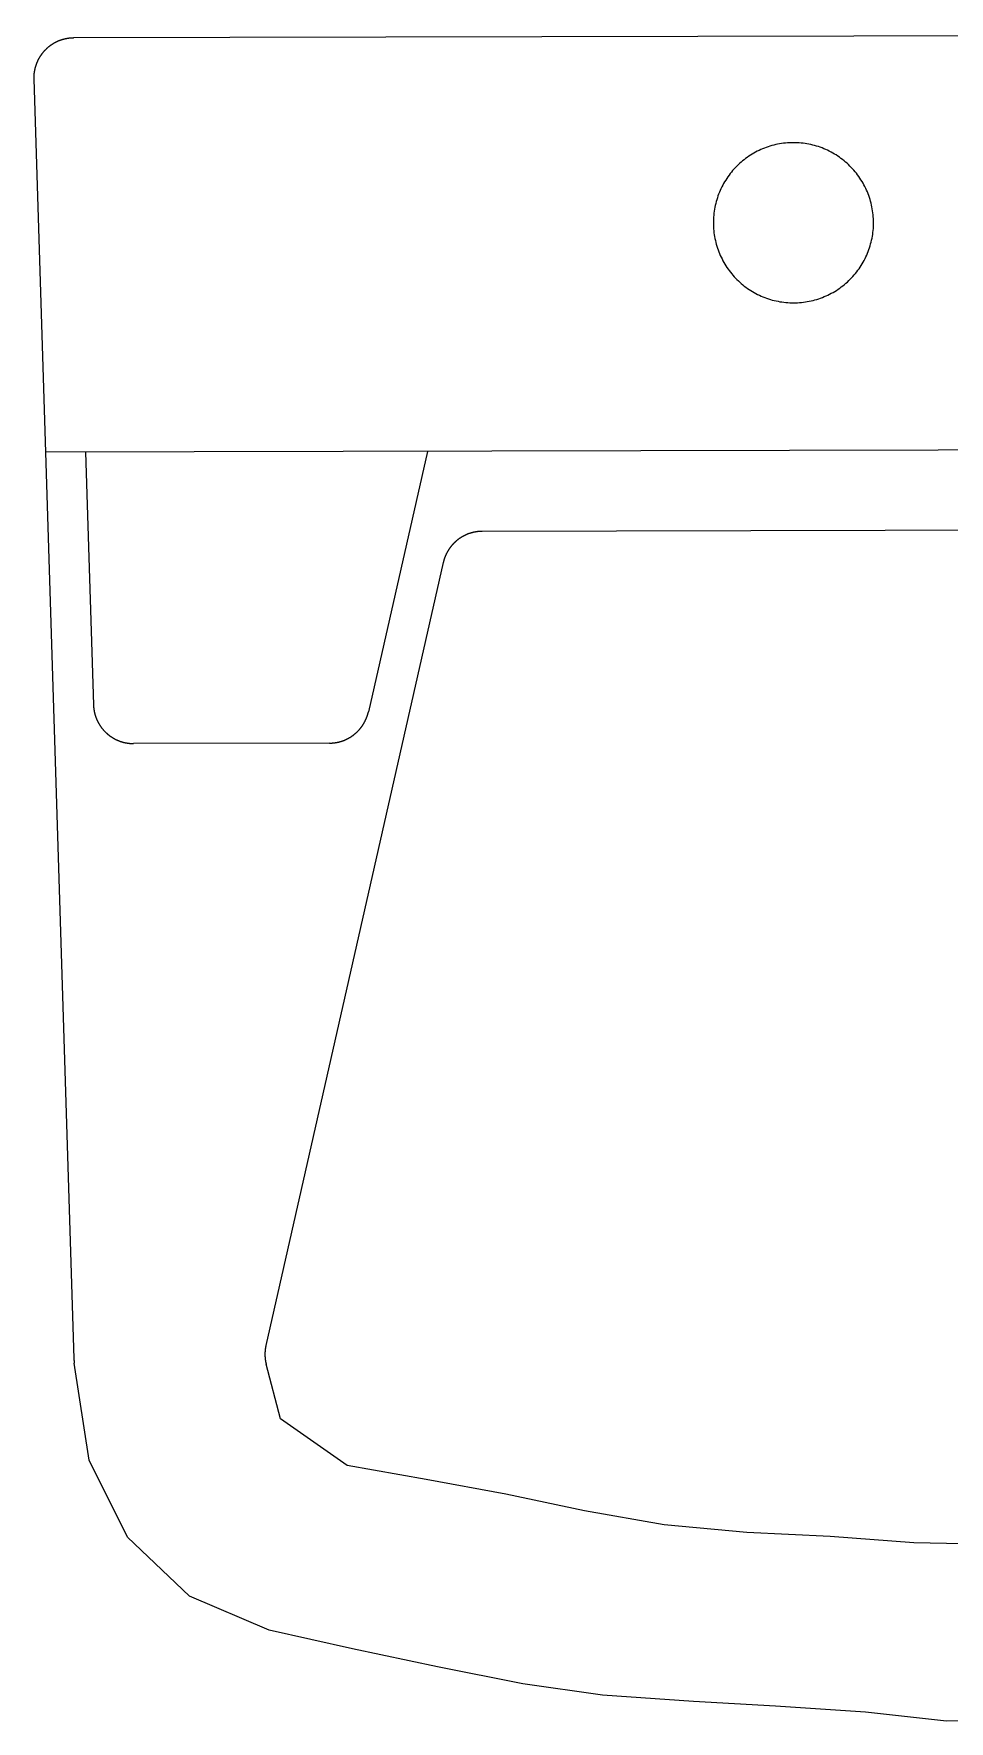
# Model space of a CAD drawing. Header units: millimetres. Extents: x -4017 to 59953, y -688 to 66564.
# Drawn here: x 46939.3 to 47133.5, y 3435.4 to 3793.3 of the extents above; entities that cross this region are included whole.
import ezdxf

# ---------------------------------------------------------------- set-up
doc = ezdxf.new("R2010")
doc.units = ezdxf.units.MM

# ---------------------------------------------------------------- blocks, each defined once
blk = doc.blocks.new('A$C72C4663F')
for points in [[(0.00847, 0.35704, 0), (0.00842, 0.35704, 0), (0.00837, 0.35703, 0), (0.00831, 0.35703, 0), (0.00826, 0.35703, 0), (0.00821, 0.35703, 0), (0.00816, 0.35703, 0), (0.0081, 0.35703, 0), (0.00805, 0.35702, 0), (0.008, 0.35702, 0), (0.00794, 0.35702, 0), (0.00789, 0.35701, 0), (0.00784, 0.35701, 0), (0.00778, 0.35701, 0), (0.00773, 0.357, 0), (0.00768, 0.357, 0), (0.00763, 0.35699, 0), (0.00757, 0.35699, 0), (0.00752, 0.35698, 0), (0.00747, 0.35697, 0), (0.00742, 0.35697, 0), (0.00736, 0.35696, 0), (0.00731, 0.35695, 0), (0.00726, 0.35695, 0), (0.00721, 0.35694, 0), (0.00715, 0.35693, 0), (0.0071, 0.35692, 0), (0.00705, 0.35691, 0), (0.007, 0.3569, 0), (0.00694, 0.35689, 0), (0.00689, 0.35688, 0), (0.00684, 0.35687, 0), (0.00679, 0.35686, 0), (0.00674, 0.35685, 0), (0.00668, 0.35684, 0), (0.00663, 0.35683, 0), (0.00658, 0.35682, 0), (0.00653, 0.35681, 0), (0.00648, 0.35679, 0), (0.00642, 0.35678, 0), (0.00637, 0.35677, 0), (0.00632, 0.35675, 0), (0.00627, 0.35674, 0), (0.00622, 0.35673, 0), (0.00617, 0.35671, 0), (0.00612, 0.3567, 0), (0.00607, 0.35668, 0), (0.00602, 0.35667, 0), (0.00597, 0.35665, 0), (0.00591, 0.35663, 0), (0.00586, 0.35662, 0), (0.00581, 0.3566, 0), (0.00576, 0.35659, 0), (0.00571, 0.35657, 0), (0.00566, 0.35655, 0), (0.00561, 0.35653, 0), (0.00556, 0.35651, 0), (0.00551, 0.3565, 0), (0.00546, 0.35648, 0), (0.00541, 0.35646, 0), (0.00536, 0.35644, 0), (0.00532, 0.35642, 0), (0.00527, 0.3564, 0), (0.00522, 0.35638, 0), (0.00517, 0.35636, 0), (0.00512, 0.35634, 0), (0.00507, 0.35632, 0), (0.00502, 0.35629, 0), (0.00497, 0.35627, 0), (0.00493, 0.35625, 0), (0.00488, 0.35623, 0), (0.00483, 0.35621, 0), (0.00478, 0.35618, 0), (0.00473, 0.35616, 0), (0.00469, 0.35614, 0), (0.00464, 0.35611, 0), (0.00459, 0.35609, 0), (0.00455, 0.35606, 0), (0.0045, 0.35604, 0), (0.00445, 0.35601, 0), (0.0044, 0.35599, 0), (0.00436, 0.35596, 0), (0.00431, 0.35594, 0), (0.00427, 0.35591, 0), (0.00422, 0.35588, 0), (0.00417, 0.35586, 0), (0.00413, 0.35583, 0), (0.00408, 0.3558, 0), (0.00404, 0.35577, 0), (0.00399, 0.35575, 0), (0.00395, 0.35572, 0), (0.0039, 0.35569, 0), (0.00386, 0.35566, 0), (0.00381, 0.35563, 0), (0.00377, 0.3556, 0), (0.00373, 0.35557, 0), (0.00368, 0.35554, 0), (0.00364, 0.35551, 0), (0.00359, 0.35548, 0), (0.00355, 0.35545, 0), (0.00351, 0.35542, 0), (0.00347, 0.35539, 0), (0.00342, 0.35536, 0), (0.00338, 0.35532, 0), (0.00334, 0.35529, 0), (0.0033, 0.35526, 0), (0.00325, 0.35523, 0), (0.00321, 0.35519, 0), (0.00317, 0.35516, 0), (0.00313, 0.35513, 0), (0.00309, 0.35509, 0), (0.00305, 0.35506, 0), (0.00301, 0.35503, 0), (0.00297, 0.35499, 0), (0.00293, 0.35496, 0), (0.00289, 0.35492, 0), (0.00285, 0.35489, 0), (0.00281, 0.35485, 0), (0.00277, 0.35482, 0), (0.00273, 0.35478, 0), (0.00269, 0.35474, 0), (0.00265, 0.35471, 0), (0.00261, 0.35467, 0), (0.00257, 0.35463, 0), (0.00254, 0.3546, 0), (0.0025, 0.35456, 0), (0.00246, 0.35452, 0), (0.00242, 0.35448, 0), (0.00239, 0.35445, 0), (0.00235, 0.35441, 0), (0.00231, 0.35437, 0), (0.00228, 0.35433, 0), (0.00224, 0.35429, 0), (0.00221, 0.35425, 0), (0.00217, 0.35421, 0), (0.00214, 0.35417, 0), (0.0021, 0.35413, 0), (0.00207, 0.35409, 0), (0.00203, 0.35405, 0), (0.002, 0.35401, 0), (0.00196, 0.35397, 0), (0.00193, 0.35393, 0), (0.0019, 0.35389, 0), (0.00186, 0.35385, 0), (0.00183, 0.35381, 0), (0.0018, 0.35377, 0), (0.00176, 0.35372, 0), (0.00173, 0.35368, 0), (0.0017, 0.35364, 0), (0.00167, 0.3536, 0), (0.00164, 0.35355, 0), (0.0016, 0.35351, 0), (0.00157, 0.35347, 0), (0.00154, 0.35342, 0), (0.00151, 0.35338, 0), (0.00148, 0.35334, 0), (0.00145, 0.35329, 0), (0.00142, 0.35325, 0), (0.00139, 0.3532, 0), (0.00137, 0.35316, 0), (0.00134, 0.35312, 0), (0.00131, 0.35307, 0), (0.00128, 0.35303, 0), (0.00125, 0.35298, 0), (0.00122, 0.35294, 0), (0.0012, 0.35289, 0), (0.00117, 0.35284, 0), (0.00114, 0.3528, 0), (0.00112, 0.35275, 0), (0.00109, 0.35271, 0), (0.00106, 0.35266, 0), (0.00104, 0.35261, 0), (0.00101, 0.35257, 0), (0.00099, 0.35252, 0), (0.00096, 0.35247, 0), (0.00094, 0.35243, 0), (0.00092, 0.35238, 0), (0.00089, 0.35233, 0), (0.00087, 0.35228, 0), (0.00085, 0.35224, 0), (0.00082, 0.35219, 0), (0.0008, 0.35214, 0), (0.00078, 0.35209, 0), (0.00076, 0.35204, 0), (0.00073, 0.352, 0), (0.00071, 0.35195, 0), (0.00069, 0.3519, 0), (0.00067, 0.35185, 0), (0.00065, 0.3518, 0), (0.00063, 0.35175, 0), (0.00061, 0.3517, 0), (0.00059, 0.35165, 0), (0.00057, 0.3516, 0), (0.00055, 0.35155, 0), (0.00053, 0.3515, 0), (0.00051, 0.35145, 0), (0.0005, 0.3514, 0), (0.00048, 0.35135, 0), (0.00046, 0.3513, 0), (0.00044, 0.35125, 0), (0.00043, 0.3512, 0), (0.00041, 0.35115, 0), (0.00039, 0.3511, 0), (0.00038, 0.35105, 0), (0.00036, 0.351, 0), (0.00035, 0.35095, 0), (0.00033, 0.3509, 0), (0.00032, 0.35085, 0), (0.0003, 0.3508, 0), (0.00029, 0.35075, 0), (0.00028, 0.35069, 0), (0.00026, 0.35064, 0), (0.00025, 0.35059, 0), (0.00024, 0.35054, 0), (0.00023, 0.35049, 0), (0.00021, 0.35044, 0), (0.0002, 0.35038, 0), (0.00019, 0.35033, 0), (0.00018, 0.35028, 0), (0.00017, 0.35023, 0), (0.00016, 0.35018, 0), (0.00015, 0.35012, 0), (0.00014, 0.35007, 0), (0.00013, 0.35002, 0), (0.00012, 0.34997, 0), (0.00011, 0.34992, 0), (0.0001, 0.34986, 0), (0.0001, 0.34981, 0), (0.00009, 0.34976, 0), (0.00008, 0.34971, 0), (0.00007, 0.34965, 0), (0.00007, 0.3496, 0), (0.00006, 0.34955, 0), (0.00005, 0.3495, 0), (0.00005, 0.34944, 0), (0.00004, 0.34939, 0), (0.00004, 0.34934, 0), (0.00003, 0.34928, 0), (0.00003, 0.34923, 0), (0.00002, 0.34918, 0), (0.00002, 0.34913, 0), (0.00002, 0.34907, 0), (0.00001, 0.34902, 0), (0.00001, 0.34897, 0), (0.00001, 0.34891, 0), (0.00001, 0.34886, 0), (0, 0.34881, 0), (0, 0.34875, 0), (0, 0.3487, 0), (0, 0.34865, 0), (0, 0.34859, 0), (0, 0.34854, 0), (0, 0.34849, 0), (0, 0.34844, 0), (0, 0.34838, 0), (0, 0.34833, 0), (0, 0.34828, 0)], [(0.40556, 0.35793, 0), (0.00847, 0.35704, 0)], [(0, 0.34828, 0), (0.00851, 0.07695, 0)], [(0.14416, 0.31781, 0), (0.14416, 0.31739, 0), (0.14418, 0.31697, 0), (0.1442, 0.31656, 0), (0.14424, 0.31614, 0), (0.14429, 0.31573, 0), (0.14434, 0.31531, 0), (0.14441, 0.3149, 0), (0.14449, 0.31449, 0), (0.14458, 0.31409, 0), (0.14467, 0.31368, 0), (0.14478, 0.31328, 0), (0.1449, 0.31288, 0), (0.14502, 0.31248, 0), (0.14516, 0.31209, 0), (0.14531, 0.3117, 0), (0.14546, 0.31131, 0), (0.14563, 0.31093, 0), (0.1458, 0.31055, 0), (0.14599, 0.31017, 0), (0.14618, 0.3098, 0), (0.14638, 0.30944, 0), (0.14659, 0.30908, 0), (0.14681, 0.30872, 0), (0.14704, 0.30838, 0), (0.14728, 0.30803, 0), (0.14752, 0.3077, 0), (0.14777, 0.30736, 0), (0.14804, 0.30704, 0), (0.1483, 0.30672, 0), (0.14858, 0.30641, 0), (0.14887, 0.3061, 0), (0.14916, 0.30581, 0), (0.14946, 0.30552, 0), (0.14976, 0.30523, 0), (0.15008, 0.30496, 0), (0.1504, 0.30469, 0), (0.15072, 0.30443, 0), (0.15105, 0.30418, 0), (0.15139, 0.30393, 0), (0.15174, 0.3037, 0), (0.15209, 0.30347, 0), (0.15244, 0.30326, 0), (0.1528, 0.30305, 0), (0.15317, 0.30285, 0), (0.15354, 0.30265, 0), (0.15391, 0.30247, 0), (0.15429, 0.3023, 0), (0.15468, 0.30214, 0), (0.15506, 0.30198, 0), (0.15546, 0.30184, 0), (0.15585, 0.3017, 0), (0.15625, 0.30158, 0), (0.15665, 0.30146, 0), (0.15705, 0.30136, 0), (0.15746, 0.30126, 0), (0.15787, 0.30118, 0), (0.15828, 0.3011, 0), (0.15869, 0.30104, 0), (0.1591, 0.30098, 0), (0.15952, 0.30094, 0), (0.15993, 0.3009, 0), (0.16035, 0.30088, 0), (0.16076, 0.30086, 0), (0.16118, 0.30086, 0), (0.1616, 0.30086, 0), (0.16201, 0.30088, 0), (0.16243, 0.30091, 0), (0.16285, 0.30094, 0), (0.16326, 0.30099, 0), (0.16367, 0.30105, 0), (0.16408, 0.30112, 0), (0.16449, 0.30119, 0), (0.1649, 0.30128, 0), (0.16531, 0.30138, 0), (0.16571, 0.30148, 0), (0.16611, 0.3016, 0), (0.16651, 0.30173, 0), (0.1669, 0.30186, 0), (0.16729, 0.30201, 0), (0.16768, 0.30217, 0), (0.16806, 0.30233, 0), (0.16844, 0.30251, 0), (0.16881, 0.30269, 0), (0.16918, 0.30288, 0), (0.16955, 0.30308, 0), (0.16991, 0.30329, 0), (0.17026, 0.30351, 0), (0.17061, 0.30374, 0), (0.17095, 0.30398, 0), (0.17129, 0.30422, 0), (0.17162, 0.30448, 0), (0.17195, 0.30474, 0), (0.17227, 0.30501, 0), (0.17258, 0.30528, 0), (0.17288, 0.30557, 0), (0.17318, 0.30586, 0), (0.17347, 0.30616, 0), (0.17375, 0.30647, 0), (0.17403, 0.30678, 0), (0.1743, 0.3071, 0), (0.17456, 0.30742, 0), (0.17481, 0.30776, 0), (0.17505, 0.3081, 0), (0.17529, 0.30844, 0), (0.17551, 0.30879, 0), (0.17573, 0.30914, 0), (0.17594, 0.30951, 0), (0.17614, 0.30987, 0), (0.17633, 0.31024, 0), (0.17651, 0.31062, 0), (0.17669, 0.311, 0), (0.17685, 0.31138, 0), (0.177, 0.31177, 0), (0.17715, 0.31216, 0), (0.17728, 0.31255, 0), (0.17741, 0.31295, 0), (0.17752, 0.31335, 0), (0.17763, 0.31375, 0), (0.17772, 0.31416, 0), (0.17781, 0.31457, 0), (0.17788, 0.31498, 0), (0.17795, 0.31539, 0), (0.17801, 0.3158, 0), (0.17805, 0.31622, 0), (0.17809, 0.31663, 0), (0.17811, 0.31705, 0), (0.17812, 0.31747, 0), (0.17813, 0.31788, 0), (0.17812, 0.3183, 0), (0.17811, 0.31872, 0), (0.17808, 0.31913, 0), (0.17804, 0.31955, 0), (0.178, 0.31996, 0), (0.17794, 0.32038, 0), (0.17787, 0.32079, 0), (0.17779, 0.3212, 0), (0.17771, 0.3216, 0), (0.17761, 0.32201, 0), (0.1775, 0.32241, 0), (0.17739, 0.32281, 0), (0.17726, 0.32321, 0), (0.17712, 0.3236, 0), (0.17698, 0.32399, 0), (0.17682, 0.32438, 0), (0.17666, 0.32476, 0), (0.17648, 0.32514, 0), (0.1763, 0.32552, 0), (0.1761, 0.32589, 0), (0.1759, 0.32625, 0), (0.17569, 0.32661, 0), (0.17547, 0.32697, 0), (0.17524, 0.32731, 0), (0.17501, 0.32766, 0), (0.17476, 0.32799, 0), (0.17451, 0.32833, 0), (0.17425, 0.32865, 0), (0.17398, 0.32897, 0), (0.1737, 0.32928, 0), (0.17342, 0.32959, 0), (0.17313, 0.32988, 0), (0.17283, 0.33017, 0), (0.17252, 0.33046, 0), (0.17221, 0.33073, 0), (0.17189, 0.331, 0), (0.17156, 0.33126, 0), (0.17123, 0.33151, 0), (0.17089, 0.33175, 0), (0.17055, 0.33199, 0), (0.1702, 0.33222, 0), (0.16984, 0.33243, 0), (0.16948, 0.33264, 0), (0.16912, 0.33284, 0), (0.16874, 0.33303, 0), (0.16837, 0.33322, 0), (0.16799, 0.33339, 0), (0.16761, 0.33355, 0), (0.16722, 0.33371, 0), (0.16683, 0.33385, 0), (0.16643, 0.33399, 0), (0.16604, 0.33411, 0), (0.16564, 0.33423, 0), (0.16523, 0.33433, 0), (0.16483, 0.33443, 0), (0.16442, 0.33451, 0), (0.16401, 0.33459, 0), (0.1636, 0.33465, 0), (0.16318, 0.33471, 0), (0.16277, 0.33475, 0), (0.16235, 0.33479, 0), (0.16194, 0.33481, 0), (0.16152, 0.33483, 0), (0.1611, 0.33483, 0), (0.16069, 0.33483, 0), (0.16027, 0.33481, 0), (0.15985, 0.33478, 0), (0.15944, 0.33475, 0), (0.15902, 0.3347, 0), (0.15861, 0.33464, 0), (0.1582, 0.33457, 0), (0.15779, 0.3345, 0), (0.15738, 0.33441, 0), (0.15698, 0.33431, 0), (0.15657, 0.33421, 0), (0.15617, 0.33409, 0), (0.15578, 0.33396, 0), (0.15538, 0.33383, 0), (0.15499, 0.33368, 0), (0.15461, 0.33352, 0), (0.15422, 0.33336, 0), (0.15384, 0.33318, 0), (0.15347, 0.333, 0), (0.1531, 0.33281, 0), (0.15274, 0.33261, 0), (0.15238, 0.33239, 0), (0.15202, 0.33218, 0), (0.15167, 0.33195, 0), (0.15133, 0.33171, 0), (0.15099, 0.33147, 0), (0.15066, 0.33121, 0), (0.15034, 0.33095, 0), (0.15002, 0.33068, 0), (0.14971, 0.33041, 0), (0.1494, 0.33012, 0), (0.1491, 0.32983, 0), (0.14881, 0.32953, 0), (0.14853, 0.32922, 0), (0.14825, 0.32891, 0), (0.14799, 0.32859, 0), (0.14773, 0.32827, 0), (0.14748, 0.32793, 0), (0.14723, 0.32759, 0), (0.147, 0.32725, 0), (0.14677, 0.3269, 0), (0.14655, 0.32654, 0), (0.14634, 0.32618, 0), (0.14614, 0.32582, 0), (0.14595, 0.32545, 0), (0.14577, 0.32507, 0), (0.1456, 0.32469, 0), (0.14543, 0.32431, 0), (0.14528, 0.32392, 0), (0.14514, 0.32353, 0), (0.145, 0.32314, 0), (0.14488, 0.32274, 0), (0.14476, 0.32234, 0), (0.14466, 0.32194, 0), (0.14456, 0.32153, 0), (0.14447, 0.32112, 0), (0.1444, 0.32071, 0), (0.14433, 0.3203, 0), (0.14428, 0.31989, 0), (0.14423, 0.31947, 0), (0.1442, 0.31906, 0), (0.14417, 0.31864, 0), (0.14416, 0.31822, 0), (0.14416, 0.31781, 0)], [(0.41283, 0.27009, 0), (0.00248, 0.26916, 0)], [(0.01098, 0.26918, 0), (0.01266, 0.21561, 0)], [(0.08349, 0.26935, 0), (0.07098, 0.21409, 0)], [(0.09513, 0.25239, 0), (0.09508, 0.25239, 0), (0.09504, 0.25238, 0), (0.09499, 0.25238, 0), (0.09495, 0.25238, 0), (0.0949, 0.25238, 0), (0.09486, 0.25238, 0), (0.09481, 0.25238, 0), (0.09477, 0.25238, 0), (0.09472, 0.25238, 0), (0.09468, 0.25237, 0), (0.09463, 0.25237, 0), (0.09459, 0.25237, 0), (0.09455, 0.25236, 0), (0.0945, 0.25236, 0), (0.09446, 0.25236, 0), (0.09441, 0.25235, 0), (0.09437, 0.25235, 0), (0.09432, 0.25235, 0), (0.09428, 0.25234, 0), (0.09423, 0.25234, 0), (0.09419, 0.25233, 0), (0.09415, 0.25233, 0), (0.0941, 0.25232, 0), (0.09406, 0.25232, 0), (0.09401, 0.25231, 0), (0.09397, 0.2523, 0), (0.09392, 0.2523, 0), (0.09388, 0.25229, 0), (0.09384, 0.25228, 0), (0.09379, 0.25228, 0), (0.09375, 0.25227, 0), (0.0937, 0.25226, 0), (0.09366, 0.25225, 0), (0.09362, 0.25225, 0), (0.09357, 0.25224, 0), (0.09353, 0.25223, 0), (0.09348, 0.25222, 0), (0.09344, 0.25221, 0), (0.0934, 0.2522, 0), (0.09335, 0.25219, 0), (0.09331, 0.25219, 0), (0.09327, 0.25218, 0), (0.09322, 0.25217, 0), (0.09318, 0.25216, 0), (0.09314, 0.25214, 0), (0.09309, 0.25213, 0), (0.09305, 0.25212, 0), (0.09301, 0.25211, 0), (0.09296, 0.2521, 0), (0.09292, 0.25209, 0), (0.09288, 0.25208, 0), (0.09283, 0.25207, 0), (0.09279, 0.25205, 0), (0.09275, 0.25204, 0), (0.0927, 0.25203, 0), (0.09266, 0.25201, 0), (0.09262, 0.252, 0), (0.09258, 0.25199, 0), (0.09253, 0.25197, 0), (0.09249, 0.25196, 0), (0.09245, 0.25195, 0), (0.09241, 0.25193, 0), (0.09236, 0.25192, 0), (0.09232, 0.2519, 0), (0.09228, 0.25189, 0), (0.09224, 0.25187, 0), (0.0922, 0.25186, 0), (0.09215, 0.25184, 0), (0.09211, 0.25183, 0), (0.09207, 0.25181, 0), (0.09203, 0.25179, 0), (0.09199, 0.25178, 0), (0.09195, 0.25176, 0), (0.09191, 0.25174, 0), (0.09186, 0.25173, 0), (0.09182, 0.25171, 0), (0.09178, 0.25169, 0), (0.09174, 0.25167, 0), (0.0917, 0.25166, 0), (0.09166, 0.25164, 0), (0.09162, 0.25162, 0), (0.09158, 0.2516, 0), (0.09154, 0.25158, 0), (0.0915, 0.25156, 0), (0.09146, 0.25154, 0), (0.09142, 0.25152, 0), (0.09138, 0.2515, 0), (0.09134, 0.25148, 0), (0.0913, 0.25146, 0), (0.09126, 0.25144, 0), (0.09122, 0.25142, 0), (0.09118, 0.2514, 0), (0.09114, 0.25138, 0), (0.0911, 0.25136, 0), (0.09106, 0.25134, 0), (0.09102, 0.25132, 0), (0.09098, 0.2513, 0), (0.09094, 0.25127, 0), (0.0909, 0.25125, 0), (0.09087, 0.25123, 0), (0.09083, 0.25121, 0), (0.09079, 0.25118, 0), (0.09075, 0.25116, 0), (0.09071, 0.25114, 0), (0.09067, 0.25111, 0), (0.09064, 0.25109, 0), (0.0906, 0.25107, 0), (0.09056, 0.25104, 0), (0.09052, 0.25102, 0), (0.09049, 0.25099, 0), (0.09045, 0.25097, 0), (0.09041, 0.25094, 0), (0.09038, 0.25092, 0), (0.09034, 0.25089, 0), (0.0903, 0.25087, 0), (0.09026, 0.25084, 0), (0.09023, 0.25082, 0), (0.09019, 0.25079, 0), (0.09016, 0.25077, 0), (0.09012, 0.25074, 0), (0.09008, 0.25071, 0), (0.09005, 0.25069, 0), (0.09001, 0.25066, 0), (0.08998, 0.25063, 0), (0.08994, 0.25061, 0), (0.08991, 0.25058, 0), (0.08987, 0.25055, 0), (0.08984, 0.25052, 0), (0.0898, 0.25049, 0), (0.08977, 0.25047, 0), (0.08973, 0.25044, 0), (0.0897, 0.25041, 0), (0.08966, 0.25038, 0), (0.08963, 0.25035, 0), (0.0896, 0.25032, 0), (0.08956, 0.25029, 0), (0.08953, 0.25026, 0), (0.0895, 0.25023, 0), (0.08946, 0.2502, 0), (0.08943, 0.25017, 0), (0.0894, 0.25014, 0), (0.08936, 0.25011, 0), (0.08933, 0.25008, 0), (0.0893, 0.25005, 0), (0.08927, 0.25002, 0), (0.08923, 0.24999, 0), (0.0892, 0.24996, 0), (0.08917, 0.24993, 0), (0.08914, 0.2499, 0), (0.08911, 0.24987, 0), (0.08908, 0.24983, 0), (0.08904, 0.2498, 0), (0.08901, 0.24977, 0), (0.08898, 0.24974, 0), (0.08895, 0.2497, 0), (0.08892, 0.24967, 0), (0.08889, 0.24964, 0), (0.08886, 0.24961, 0), (0.08883, 0.24957, 0), (0.0888, 0.24954, 0), (0.08877, 0.24951, 0), (0.08874, 0.24947, 0), (0.08871, 0.24944, 0), (0.08868, 0.24941, 0), (0.08865, 0.24937, 0), (0.08863, 0.24934, 0), (0.0886, 0.2493, 0), (0.08857, 0.24927, 0), (0.08854, 0.24923, 0), (0.08851, 0.2492, 0), (0.08849, 0.24916, 0), (0.08846, 0.24913, 0), (0.08843, 0.24909, 0), (0.0884, 0.24906, 0), (0.08838, 0.24902, 0), (0.08835, 0.24899, 0), (0.08832, 0.24895, 0), (0.0883, 0.24892, 0), (0.08827, 0.24888, 0), (0.08824, 0.24884, 0), (0.08822, 0.24881, 0), (0.08819, 0.24877, 0), (0.08817, 0.24873, 0), (0.08814, 0.2487, 0), (0.08812, 0.24866, 0), (0.08809, 0.24862, 0), (0.08807, 0.24859, 0), (0.08804, 0.24855, 0), (0.08802, 0.24851, 0), (0.08799, 0.24847, 0), (0.08797, 0.24844, 0), (0.08795, 0.2484, 0), (0.08792, 0.24836, 0), (0.0879, 0.24832, 0), (0.08787, 0.24828, 0), (0.08785, 0.24825, 0), (0.08783, 0.24821, 0), (0.08781, 0.24817, 0), (0.08778, 0.24813, 0), (0.08776, 0.24809, 0), (0.08774, 0.24805, 0), (0.08772, 0.24801, 0), (0.0877, 0.24797, 0), (0.08768, 0.24794, 0), (0.08765, 0.2479, 0), (0.08763, 0.24786, 0), (0.08761, 0.24782, 0), (0.08759, 0.24778, 0), (0.08757, 0.24774, 0), (0.08755, 0.2477, 0), (0.08753, 0.24766, 0), (0.08751, 0.24762, 0), (0.08749, 0.24758, 0), (0.08747, 0.24754, 0), (0.08745, 0.2475, 0), (0.08744, 0.24746, 0), (0.08742, 0.24742, 0), (0.0874, 0.24738, 0), (0.08738, 0.24733, 0), (0.08736, 0.24729, 0), (0.08734, 0.24725, 0), (0.08733, 0.24721, 0), (0.08731, 0.24717, 0), (0.08729, 0.24713, 0), (0.08728, 0.24709, 0), (0.08726, 0.24705, 0), (0.08724, 0.247, 0), (0.08723, 0.24696, 0), (0.08721, 0.24692, 0), (0.08719, 0.24688, 0), (0.08718, 0.24684, 0), (0.08716, 0.2468, 0), (0.08715, 0.24675, 0), (0.08713, 0.24671, 0), (0.08712, 0.24667, 0), (0.0871, 0.24663, 0), (0.08709, 0.24659, 0), (0.08708, 0.24654, 0), (0.08706, 0.2465, 0), (0.08705, 0.24646, 0), (0.08703, 0.24642, 0), (0.08702, 0.24637, 0), (0.08701, 0.24633, 0), (0.087, 0.24629, 0), (0.08698, 0.24624, 0), (0.08697, 0.2462, 0), (0.08696, 0.24616, 0), (0.08695, 0.24612, 0), (0.08694, 0.24607, 0), (0.08692, 0.24603, 0), (0.08691, 0.24599, 0), (0.0869, 0.24594, 0), (0.08689, 0.2459, 0), (0.08688, 0.24586, 0), (0.08687, 0.24581, 0), (0.08686, 0.24577, 0)], [(0.32301, 0.2529, 0), (0.09513, 0.25239, 0)], [(0.08686, 0.24577, 0), (0.04925, 0.07971, 0)], [(0.01266, 0.21561, 0), (0.01266, 0.21556, 0), (0.01267, 0.2155, 0), (0.01267, 0.21545, 0), (0.01267, 0.2154, 0), (0.01267, 0.21535, 0), (0.01268, 0.2153, 0), (0.01268, 0.21525, 0), (0.01268, 0.2152, 0), (0.01269, 0.21515, 0), (0.01269, 0.2151, 0), (0.0127, 0.21505, 0), (0.0127, 0.21499, 0), (0.01271, 0.21494, 0), (0.01271, 0.21489, 0), (0.01272, 0.21484, 0), (0.01273, 0.21479, 0), (0.01273, 0.21474, 0), (0.01274, 0.21469, 0), (0.01275, 0.21464, 0), (0.01275, 0.21459, 0), (0.01276, 0.21454, 0), (0.01277, 0.21449, 0), (0.01278, 0.21444, 0), (0.01279, 0.21439, 0), (0.0128, 0.21434, 0), (0.01281, 0.21429, 0), (0.01282, 0.21424, 0), (0.01283, 0.21419, 0), (0.01284, 0.21414, 0), (0.01285, 0.21409, 0), (0.01286, 0.21404, 0), (0.01287, 0.21399, 0), (0.01288, 0.21394, 0), (0.01289, 0.21389, 0), (0.0129, 0.21384, 0), (0.01292, 0.21379, 0), (0.01293, 0.21374, 0), (0.01294, 0.21369, 0), (0.01296, 0.21364, 0), (0.01297, 0.21359, 0), (0.01298, 0.21354, 0), (0.013, 0.21349, 0), (0.01301, 0.21344, 0), (0.01303, 0.21339, 0), (0.01304, 0.21334, 0), (0.01306, 0.21329, 0), (0.01307, 0.21325, 0), (0.01309, 0.2132, 0), (0.01311, 0.21315, 0), (0.01312, 0.2131, 0), (0.01314, 0.21305, 0), (0.01316, 0.213, 0), (0.01317, 0.21296, 0), (0.01319, 0.21291, 0), (0.01321, 0.21286, 0), (0.01323, 0.21281, 0), (0.01325, 0.21276, 0), (0.01326, 0.21272, 0), (0.01328, 0.21267, 0), (0.0133, 0.21262, 0), (0.01332, 0.21258, 0), (0.01334, 0.21253, 0), (0.01336, 0.21248, 0), (0.01338, 0.21243, 0), (0.0134, 0.21239, 0), (0.01343, 0.21234, 0), (0.01345, 0.21229, 0), (0.01347, 0.21225, 0), (0.01349, 0.2122, 0), (0.01351, 0.21216, 0), (0.01354, 0.21211, 0), (0.01356, 0.21206, 0), (0.01358, 0.21202, 0), (0.01361, 0.21197, 0), (0.01363, 0.21193, 0), (0.01365, 0.21188, 0), (0.01368, 0.21184, 0), (0.0137, 0.21179, 0), (0.01373, 0.21175, 0), (0.01375, 0.2117, 0), (0.01378, 0.21166, 0), (0.0138, 0.21161, 0), (0.01383, 0.21157, 0), (0.01385, 0.21153, 0), (0.01388, 0.21148, 0), (0.01391, 0.21144, 0), (0.01393, 0.2114, 0), (0.01396, 0.21135, 0), (0.01399, 0.21131, 0), (0.01402, 0.21127, 0), (0.01404, 0.21122, 0), (0.01407, 0.21118, 0), (0.0141, 0.21114, 0), (0.01413, 0.21109, 0), (0.01416, 0.21105, 0), (0.01419, 0.21101, 0), (0.01422, 0.21097, 0), (0.01425, 0.21093, 0), (0.01428, 0.21089, 0), (0.01431, 0.21084, 0), (0.01434, 0.2108, 0), (0.01437, 0.21076, 0), (0.0144, 0.21072, 0), (0.01443, 0.21068, 0), (0.01446, 0.21064, 0), (0.01449, 0.2106, 0), (0.01452, 0.21056, 0), (0.01456, 0.21052, 0), (0.01459, 0.21048, 0), (0.01462, 0.21044, 0), (0.01465, 0.2104, 0), (0.01469, 0.21036, 0), (0.01472, 0.21032, 0), (0.01475, 0.21029, 0), (0.01479, 0.21025, 0), (0.01482, 0.21021, 0), (0.01486, 0.21017, 0), (0.01489, 0.21013, 0), (0.01492, 0.2101, 0), (0.01496, 0.21006, 0), (0.01499, 0.21002, 0), (0.01503, 0.20998, 0), (0.01507, 0.20995, 0), (0.0151, 0.20991, 0), (0.01514, 0.20987, 0), (0.01517, 0.20984, 0), (0.01521, 0.2098, 0), (0.01525, 0.20977, 0), (0.01528, 0.20973, 0), (0.01532, 0.2097, 0), (0.01536, 0.20966, 0), (0.0154, 0.20963, 0), (0.01543, 0.20959, 0), (0.01547, 0.20956, 0), (0.01551, 0.20952, 0), (0.01555, 0.20949, 0), (0.01559, 0.20946, 0), (0.01562, 0.20942, 0), (0.01566, 0.20939, 0), (0.0157, 0.20936, 0), (0.01574, 0.20932, 0), (0.01578, 0.20929, 0), (0.01582, 0.20926, 0), (0.01586, 0.20923, 0), (0.0159, 0.2092, 0), (0.01594, 0.20916, 0), (0.01598, 0.20913, 0), (0.01602, 0.2091, 0), (0.01606, 0.20907, 0), (0.0161, 0.20904, 0), (0.01615, 0.20901, 0), (0.01619, 0.20898, 0), (0.01623, 0.20895, 0), (0.01627, 0.20892, 0), (0.01631, 0.20889, 0), (0.01635, 0.20886, 0), (0.0164, 0.20883, 0), (0.01644, 0.20881, 0), (0.01648, 0.20878, 0), (0.01653, 0.20875, 0), (0.01657, 0.20872, 0), (0.01661, 0.20869, 0), (0.01665, 0.20867, 0), (0.0167, 0.20864, 0), (0.01674, 0.20861, 0), (0.01679, 0.20859, 0), (0.01683, 0.20856, 0), (0.01687, 0.20853, 0), (0.01692, 0.20851, 0), (0.01696, 0.20848, 0), (0.01701, 0.20846, 0), (0.01705, 0.20843, 0), (0.0171, 0.20841, 0), (0.01714, 0.20838, 0), (0.01719, 0.20836, 0), (0.01723, 0.20834, 0), (0.01728, 0.20831, 0), (0.01732, 0.20829, 0), (0.01737, 0.20827, 0), (0.01741, 0.20825, 0), (0.01746, 0.20822, 0), (0.01751, 0.2082, 0), (0.01755, 0.20818, 0), (0.0176, 0.20816, 0), (0.01765, 0.20814, 0), (0.01769, 0.20811, 0), (0.01774, 0.20809, 0), (0.01779, 0.20807, 0), (0.01783, 0.20805, 0), (0.01788, 0.20803, 0), (0.01793, 0.20801, 0), (0.01798, 0.208, 0), (0.01802, 0.20798, 0), (0.01807, 0.20796, 0), (0.01812, 0.20794, 0), (0.01817, 0.20792, 0), (0.01821, 0.2079, 0), (0.01826, 0.20789, 0), (0.01831, 0.20787, 0), (0.01836, 0.20785, 0), (0.01841, 0.20783, 0), (0.01845, 0.20782, 0), (0.0185, 0.2078, 0), (0.01855, 0.20779, 0), (0.0186, 0.20777, 0), (0.01865, 0.20776, 0), (0.0187, 0.20774, 0), (0.01875, 0.20773, 0), (0.0188, 0.20771, 0), (0.01885, 0.2077, 0), (0.0189, 0.20768, 0), (0.01894, 0.20767, 0), (0.01899, 0.20766, 0), (0.01904, 0.20764, 0), (0.01909, 0.20763, 0), (0.01914, 0.20762, 0), (0.01919, 0.20761, 0), (0.01924, 0.2076, 0), (0.01929, 0.20759, 0), (0.01934, 0.20757, 0), (0.01939, 0.20756, 0), (0.01944, 0.20755, 0), (0.01949, 0.20754, 0), (0.01954, 0.20753, 0), (0.01959, 0.20752, 0), (0.01964, 0.20751, 0), (0.01969, 0.20751, 0), (0.01974, 0.2075, 0), (0.01979, 0.20749, 0), (0.01984, 0.20748, 0), (0.0199, 0.20747, 0), (0.01995, 0.20747, 0), (0.02, 0.20746, 0), (0.02005, 0.20745, 0), (0.0201, 0.20744, 0), (0.02015, 0.20744, 0), (0.0202, 0.20743, 0), (0.02025, 0.20743, 0), (0.0203, 0.20742, 0), (0.02035, 0.20742, 0), (0.0204, 0.20741, 0), (0.02045, 0.20741, 0), (0.02051, 0.2074, 0), (0.02056, 0.2074, 0), (0.02061, 0.2074, 0), (0.02066, 0.20739, 0), (0.02071, 0.20739, 0), (0.02076, 0.20739, 0), (0.02081, 0.20739, 0), (0.02086, 0.20738, 0), (0.02091, 0.20738, 0), (0.02096, 0.20738, 0), (0.02102, 0.20738, 0), (0.02107, 0.20738, 0), (0.02112, 0.20738, 0), (0.02117, 0.20738, 0)], [(0.06271, 0.20747, 0), (0.06276, 0.20747, 0), (0.0628, 0.20747, 0), (0.06285, 0.20747, 0), (0.06289, 0.20748, 0), (0.06294, 0.20748, 0), (0.06298, 0.20748, 0), (0.06303, 0.20748, 0), (0.06307, 0.20748, 0), (0.06311, 0.20748, 0), (0.06316, 0.20749, 0), (0.0632, 0.20749, 0), (0.06325, 0.20749, 0), (0.06329, 0.20749, 0), (0.06334, 0.2075, 0), (0.06338, 0.2075, 0), (0.06343, 0.2075, 0), (0.06347, 0.20751, 0), (0.06352, 0.20751, 0), (0.06356, 0.20752, 0), (0.0636, 0.20752, 0), (0.06365, 0.20753, 0), (0.06369, 0.20753, 0), (0.06374, 0.20754, 0), (0.06378, 0.20754, 0), (0.06383, 0.20755, 0), (0.06387, 0.20755, 0), (0.06391, 0.20756, 0), (0.06396, 0.20757, 0), (0.064, 0.20757, 0), (0.06405, 0.20758, 0), (0.06409, 0.20759, 0), (0.06414, 0.2076, 0), (0.06418, 0.2076, 0), (0.06422, 0.20761, 0), (0.06427, 0.20762, 0), (0.06431, 0.20763, 0), (0.06435, 0.20764, 0), (0.0644, 0.20765, 0), (0.06444, 0.20765, 0), (0.06449, 0.20766, 0), (0.06453, 0.20767, 0), (0.06457, 0.20768, 0), (0.06462, 0.20769, 0), (0.06466, 0.2077, 0), (0.0647, 0.20771, 0), (0.06475, 0.20772, 0), (0.06479, 0.20774, 0), (0.06483, 0.20775, 0), (0.06488, 0.20776, 0), (0.06492, 0.20777, 0), (0.06496, 0.20778, 0), (0.06501, 0.20779, 0), (0.06505, 0.20781, 0), (0.06509, 0.20782, 0), (0.06513, 0.20783, 0), (0.06518, 0.20784, 0), (0.06522, 0.20786, 0), (0.06526, 0.20787, 0), (0.0653, 0.20788, 0), (0.06535, 0.2079, 0), (0.06539, 0.20791, 0), (0.06543, 0.20793, 0), (0.06547, 0.20794, 0), (0.06552, 0.20796, 0), (0.06556, 0.20797, 0), (0.0656, 0.20799, 0), (0.06564, 0.208, 0), (0.06568, 0.20802, 0), (0.06573, 0.20803, 0), (0.06577, 0.20805, 0), (0.06581, 0.20806, 0), (0.06585, 0.20808, 0), (0.06589, 0.2081, 0), (0.06593, 0.20811, 0), (0.06597, 0.20813, 0), (0.06602, 0.20815, 0), (0.06606, 0.20817, 0), (0.0661, 0.20818, 0), (0.06614, 0.2082, 0), (0.06618, 0.20822, 0), (0.06622, 0.20824, 0), (0.06626, 0.20826, 0), (0.0663, 0.20828, 0), (0.06634, 0.2083, 0), (0.06638, 0.20832, 0), (0.06642, 0.20833, 0), (0.06646, 0.20835, 0), (0.0665, 0.20837, 0), (0.06654, 0.20839, 0), (0.06658, 0.20841, 0), (0.06662, 0.20844, 0), (0.06666, 0.20846, 0), (0.0667, 0.20848, 0), (0.06674, 0.2085, 0), (0.06678, 0.20852, 0), (0.06682, 0.20854, 0), (0.06686, 0.20856, 0), (0.0669, 0.20858, 0), (0.06693, 0.20861, 0), (0.06697, 0.20863, 0), (0.06701, 0.20865, 0), (0.06705, 0.20867, 0), (0.06709, 0.2087, 0), (0.06713, 0.20872, 0), (0.06716, 0.20874, 0), (0.0672, 0.20877, 0), (0.06724, 0.20879, 0), (0.06728, 0.20882, 0), (0.06731, 0.20884, 0), (0.06735, 0.20886, 0), (0.06739, 0.20889, 0), (0.06743, 0.20891, 0), (0.06746, 0.20894, 0), (0.0675, 0.20896, 0), (0.06754, 0.20899, 0), (0.06757, 0.20901, 0), (0.06761, 0.20904, 0), (0.06765, 0.20907, 0), (0.06768, 0.20909, 0), (0.06772, 0.20912, 0), (0.06776, 0.20915, 0), (0.06779, 0.20917, 0), (0.06783, 0.2092, 0), (0.06786, 0.20923, 0), (0.0679, 0.20925, 0), (0.06793, 0.20928, 0), (0.06797, 0.20931, 0), (0.068, 0.20934, 0), (0.06804, 0.20936, 0), (0.06807, 0.20939, 0), (0.06811, 0.20942, 0), (0.06814, 0.20945, 0), (0.06817, 0.20948, 0), (0.06821, 0.20951, 0), (0.06824, 0.20954, 0), (0.06828, 0.20957, 0), (0.06831, 0.20959, 0), (0.06834, 0.20962, 0), (0.06838, 0.20965, 0), (0.06841, 0.20968, 0), (0.06844, 0.20971, 0), (0.06848, 0.20974, 0), (0.06851, 0.20978, 0), (0.06854, 0.20981, 0), (0.06857, 0.20984, 0), (0.06861, 0.20987, 0), (0.06864, 0.2099, 0), (0.06867, 0.20993, 0), (0.0687, 0.20996, 0), (0.06873, 0.20999, 0), (0.06876, 0.21003, 0), (0.06879, 0.21006, 0), (0.06883, 0.21009, 0), (0.06886, 0.21012, 0), (0.06889, 0.21015, 0), (0.06892, 0.21019, 0), (0.06895, 0.21022, 0), (0.06898, 0.21025, 0), (0.06901, 0.21029, 0), (0.06904, 0.21032, 0), (0.06907, 0.21035, 0), (0.0691, 0.21039, 0), (0.06913, 0.21042, 0), (0.06916, 0.21045, 0), (0.06918, 0.21049, 0), (0.06921, 0.21052, 0), (0.06924, 0.21056, 0), (0.06927, 0.21059, 0), (0.0693, 0.21063, 0), (0.06933, 0.21066, 0), (0.06935, 0.21069, 0), (0.06938, 0.21073, 0), (0.06941, 0.21077, 0), (0.06944, 0.2108, 0), (0.06946, 0.21084, 0), (0.06949, 0.21087, 0), (0.06952, 0.21091, 0), (0.06954, 0.21094, 0), (0.06957, 0.21098, 0), (0.0696, 0.21102, 0), (0.06962, 0.21105, 0), (0.06965, 0.21109, 0), (0.06967, 0.21113, 0), (0.0697, 0.21116, 0), (0.06972, 0.2112, 0), (0.06975, 0.21124, 0), (0.06977, 0.21127, 0), (0.0698, 0.21131, 0), (0.06982, 0.21135, 0), (0.06985, 0.21139, 0), (0.06987, 0.21142, 0), (0.06989, 0.21146, 0), (0.06992, 0.2115, 0), (0.06994, 0.21154, 0), (0.06996, 0.21157, 0), (0.06999, 0.21161, 0), (0.07001, 0.21165, 0), (0.07003, 0.21169, 0), (0.07005, 0.21173, 0), (0.07008, 0.21177, 0), (0.0701, 0.21181, 0), (0.07012, 0.21185, 0), (0.07014, 0.21188, 0), (0.07016, 0.21192, 0), (0.07018, 0.21196, 0), (0.07021, 0.212, 0), (0.07023, 0.21204, 0), (0.07025, 0.21208, 0), (0.07027, 0.21212, 0), (0.07029, 0.21216, 0), (0.07031, 0.2122, 0), (0.07033, 0.21224, 0), (0.07035, 0.21228, 0), (0.07037, 0.21232, 0), (0.07038, 0.21236, 0), (0.0704, 0.2124, 0), (0.07042, 0.21244, 0), (0.07044, 0.21248, 0), (0.07046, 0.21252, 0), (0.07048, 0.21257, 0), (0.07049, 0.21261, 0), (0.07051, 0.21265, 0), (0.07053, 0.21269, 0), (0.07055, 0.21273, 0), (0.07056, 0.21277, 0), (0.07058, 0.21281, 0), (0.0706, 0.21285, 0), (0.07061, 0.2129, 0), (0.07063, 0.21294, 0), (0.07064, 0.21298, 0), (0.07066, 0.21302, 0), (0.07068, 0.21306, 0), (0.07069, 0.2131, 0), (0.07071, 0.21315, 0), (0.07072, 0.21319, 0), (0.07073, 0.21323, 0), (0.07075, 0.21327, 0), (0.07076, 0.21332, 0), (0.07078, 0.21336, 0), (0.07079, 0.2134, 0), (0.0708, 0.21344, 0), (0.07082, 0.21349, 0), (0.07083, 0.21353, 0), (0.07084, 0.21357, 0), (0.07086, 0.21361, 0), (0.07087, 0.21366, 0), (0.07088, 0.2137, 0), (0.07089, 0.21374, 0), (0.0709, 0.21379, 0), (0.07091, 0.21383, 0), (0.07093, 0.21387, 0), (0.07094, 0.21392, 0), (0.07095, 0.21396, 0), (0.07096, 0.214, 0), (0.07097, 0.21405, 0), (0.07098, 0.21409, 0)], [(0.06271, 0.20747, 0), (0.02117, 0.20738, 0)], [(0.04925, 0.07971, 0), (0.04924, 0.07969, 0), (0.04924, 0.07968, 0), (0.04924, 0.07966, 0), (0.04923, 0.07965, 0), (0.04923, 0.07963, 0), (0.04923, 0.07962, 0), (0.04922, 0.0796, 0), (0.04922, 0.07959, 0), (0.04922, 0.07957, 0), (0.04921, 0.07955, 0), (0.04921, 0.07954, 0), (0.04921, 0.07952, 0), (0.04921, 0.07951, 0), (0.0492, 0.07949, 0), (0.0492, 0.07948, 0), (0.0492, 0.07946, 0), (0.04919, 0.07945, 0), (0.04919, 0.07943, 0), (0.04919, 0.07942, 0), (0.04918, 0.0794, 0), (0.04918, 0.07938, 0), (0.04918, 0.07937, 0), (0.04918, 0.07935, 0), (0.04917, 0.07934, 0), (0.04917, 0.07932, 0), (0.04917, 0.07931, 0), (0.04916, 0.07929, 0), (0.04916, 0.07928, 0), (0.04916, 0.07926, 0), (0.04916, 0.07924, 0), (0.04915, 0.07923, 0), (0.04915, 0.07921, 0), (0.04915, 0.0792, 0), (0.04915, 0.07918, 0), (0.04914, 0.07917, 0), (0.04914, 0.07915, 0), (0.04914, 0.07914, 0), (0.04914, 0.07912, 0), (0.04913, 0.0791, 0), (0.04913, 0.07909, 0), (0.04913, 0.07907, 0), (0.04913, 0.07906, 0), (0.04912, 0.07904, 0), (0.04912, 0.07903, 0), (0.04912, 0.07901, 0), (0.04912, 0.07899, 0), (0.04912, 0.07898, 0), (0.04911, 0.07896, 0), (0.04911, 0.07895, 0), (0.04911, 0.07893, 0), (0.04911, 0.07892, 0), (0.04911, 0.0789, 0), (0.0491, 0.07889, 0), (0.0491, 0.07887, 0), (0.0491, 0.07885, 0), (0.0491, 0.07884, 0), (0.0491, 0.07882, 0), (0.04909, 0.07881, 0), (0.04909, 0.07879, 0), (0.04909, 0.07878, 0), (0.04909, 0.07876, 0), (0.04909, 0.07874, 0), (0.04909, 0.07873, 0), (0.04908, 0.07871, 0), (0.04908, 0.0787, 0), (0.04908, 0.07868, 0), (0.04908, 0.07867, 0), (0.04908, 0.07865, 0), (0.04908, 0.07863, 0), (0.04907, 0.07862, 0), (0.04907, 0.0786, 0), (0.04907, 0.07859, 0), (0.04907, 0.07857, 0), (0.04907, 0.07856, 0), (0.04907, 0.07854, 0), (0.04907, 0.07852, 0), (0.04907, 0.07851, 0), (0.04906, 0.07849, 0), (0.04906, 0.07848, 0), (0.04906, 0.07846, 0), (0.04906, 0.07845, 0), (0.04906, 0.07843, 0), (0.04906, 0.07841, 0), (0.04906, 0.0784, 0), (0.04906, 0.07838, 0), (0.04906, 0.07837, 0), (0.04905, 0.07835, 0), (0.04905, 0.07834, 0), (0.04905, 0.07832, 0), (0.04905, 0.0783, 0), (0.04905, 0.07829, 0), (0.04905, 0.07827, 0), (0.04905, 0.07826, 0), (0.04905, 0.07824, 0), (0.04905, 0.07822, 0), (0.04905, 0.07821, 0), (0.04905, 0.07819, 0), (0.04905, 0.07818, 0), (0.04904, 0.07816, 0), (0.04904, 0.07815, 0), (0.04904, 0.07813, 0), (0.04904, 0.07811, 0), (0.04904, 0.0781, 0), (0.04904, 0.07808, 0), (0.04904, 0.07807, 0), (0.04904, 0.07805, 0), (0.04904, 0.07804, 0), (0.04904, 0.07802, 0), (0.04904, 0.078, 0), (0.04904, 0.07799, 0), (0.04904, 0.07797, 0), (0.04904, 0.07796, 0), (0.04904, 0.07794, 0), (0.04904, 0.07793, 0), (0.04904, 0.07791, 0), (0.04904, 0.07789, 0), (0.04904, 0.07788, 0), (0.04904, 0.07786, 0), (0.04904, 0.07785, 0), (0.04904, 0.07783, 0), (0.04904, 0.07781, 0), (0.04904, 0.0778, 0), (0.04904, 0.07778, 0), (0.04904, 0.07777, 0), (0.04904, 0.07775, 0), (0.04904, 0.07774, 0), (0.04904, 0.07772, 0), (0.04904, 0.0777, 0), (0.04904, 0.07769, 0), (0.04904, 0.07767, 0), (0.04904, 0.07766, 0), (0.04904, 0.07764, 0), (0.04904, 0.07763, 0), (0.04904, 0.07761, 0), (0.04904, 0.07759, 0), (0.04904, 0.07758, 0), (0.04904, 0.07756, 0), (0.04904, 0.07755, 0), (0.04904, 0.07753, 0), (0.04904, 0.07751, 0), (0.04905, 0.0775, 0), (0.04905, 0.07748, 0), (0.04905, 0.07747, 0), (0.04905, 0.07745, 0), (0.04905, 0.07744, 0), (0.04905, 0.07742, 0), (0.04905, 0.0774, 0), (0.04905, 0.07739, 0), (0.04905, 0.07737, 0), (0.04905, 0.07736, 0), (0.04905, 0.07734, 0), (0.04905, 0.07733, 0), (0.04905, 0.07731, 0), (0.04906, 0.07729, 0), (0.04906, 0.07728, 0), (0.04906, 0.07726, 0), (0.04906, 0.07725, 0), (0.04906, 0.07723, 0), (0.04906, 0.07722, 0), (0.04906, 0.0772, 0), (0.04906, 0.07718, 0), (0.04906, 0.07717, 0), (0.04907, 0.07715, 0), (0.04907, 0.07714, 0), (0.04907, 0.07712, 0), (0.04907, 0.07711, 0), (0.04907, 0.07709, 0), (0.04907, 0.07707, 0), (0.04907, 0.07706, 0), (0.04908, 0.07704, 0), (0.04908, 0.07703, 0), (0.04908, 0.07701, 0), (0.04908, 0.077, 0), (0.04908, 0.07698, 0), (0.04908, 0.07696, 0), (0.04908, 0.07695, 0), (0.04909, 0.07693, 0), (0.04909, 0.07692, 0), (0.04909, 0.0769, 0), (0.04909, 0.07689, 0), (0.04909, 0.07687, 0), (0.0491, 0.07685, 0), (0.0491, 0.07684, 0), (0.0491, 0.07682, 0), (0.0491, 0.07681, 0), (0.0491, 0.07679, 0), (0.0491, 0.07678, 0), (0.04911, 0.07676, 0), (0.04911, 0.07674, 0), (0.04911, 0.07673, 0), (0.04911, 0.07671, 0), (0.04911, 0.0767, 0), (0.04912, 0.07668, 0), (0.04912, 0.07667, 0), (0.04912, 0.07665, 0), (0.04912, 0.07663, 0), (0.04913, 0.07662, 0), (0.04913, 0.0766, 0), (0.04913, 0.07659, 0), (0.04913, 0.07657, 0), (0.04913, 0.07656, 0), (0.04914, 0.07654, 0), (0.04914, 0.07653, 0), (0.04914, 0.07651, 0), (0.04914, 0.07649, 0), (0.04915, 0.07648, 0), (0.04915, 0.07646, 0), (0.04915, 0.07645, 0), (0.04915, 0.07643, 0), (0.04916, 0.07642, 0), (0.04916, 0.0764, 0), (0.04916, 0.07639, 0), (0.04917, 0.07637, 0), (0.04917, 0.07635, 0), (0.04917, 0.07634, 0), (0.04917, 0.07632, 0), (0.04918, 0.07631, 0), (0.04918, 0.07629, 0), (0.04918, 0.07628, 0), (0.04919, 0.07626, 0), (0.04919, 0.07625, 0), (0.04919, 0.07623, 0), (0.04919, 0.07621, 0), (0.0492, 0.0762, 0), (0.0492, 0.07618, 0), (0.0492, 0.07617, 0), (0.04921, 0.07615, 0), (0.04921, 0.07614, 0), (0.04921, 0.07612, 0), (0.04922, 0.07611, 0), (0.04922, 0.07609, 0), (0.04922, 0.07608, 0), (0.04923, 0.07606, 0), (0.04923, 0.07604, 0), (0.04923, 0.07603, 0), (0.04924, 0.07601, 0), (0.04924, 0.076, 0), (0.04924, 0.07598, 0), (0.04925, 0.07597, 0), (0.04925, 0.07595, 0), (0.04925, 0.07594, 0), (0.04926, 0.07592, 0), (0.04926, 0.07591, 0), (0.04926, 0.07589, 0), (0.04927, 0.07588, 0), (0.04927, 0.07586, 0), (0.04927, 0.07584, 0), (0.04928, 0.07583, 0), (0.04928, 0.07581, 0), (0.04929, 0.0758, 0), (0.04929, 0.07578, 0), (0.04929, 0.07577, 0), (0.0493, 0.07575, 0), (0.0493, 0.07574, 0), (0.04931, 0.07572, 0), (0.04931, 0.07571, 0)], [(0.00851, 0.07695, 0), (0.00851, 0.07694, 0), (0.00851, 0.07694, 0), (0.00851, 0.07694, 0), (0.00851, 0.07693, 0), (0.00851, 0.07693, 0), (0.00851, 0.07693, 0), (0.00851, 0.07692, 0), (0.00851, 0.07692, 0), (0.00851, 0.07691, 0), (0.00851, 0.07691, 0), (0.00851, 0.07691, 0), (0.00851, 0.0769, 0), (0.00851, 0.0769, 0), (0.00851, 0.07689, 0), (0.00851, 0.07689, 0), (0.00851, 0.07689, 0), (0.00851, 0.07688, 0), (0.00851, 0.07688, 0), (0.00851, 0.07687, 0), (0.00851, 0.07687, 0), (0.00851, 0.07687, 0), (0.00851, 0.07686, 0), (0.00851, 0.07686, 0), (0.00851, 0.07685, 0), (0.00851, 0.07685, 0), (0.00852, 0.07685, 0), (0.00852, 0.07684, 0), (0.00852, 0.07684, 0), (0.00852, 0.07683, 0), (0.00852, 0.07683, 0), (0.00852, 0.07683, 0), (0.00852, 0.07682, 0), (0.00852, 0.07682, 0), (0.00852, 0.07681, 0), (0.00852, 0.07681, 0), (0.00852, 0.07681, 0), (0.00852, 0.0768, 0), (0.00852, 0.0768, 0), (0.00852, 0.07679, 0), (0.00852, 0.07679, 0), (0.00852, 0.07679, 0), (0.00852, 0.07678, 0), (0.00852, 0.07678, 0), (0.00852, 0.07677, 0), (0.00852, 0.07677, 0), (0.00852, 0.07677, 0), (0.00852, 0.07676, 0), (0.00852, 0.07676, 0), (0.00852, 0.07675, 0), (0.00852, 0.07675, 0), (0.00852, 0.07675, 0), (0.00852, 0.07674, 0), (0.00852, 0.07674, 0), (0.00852, 0.07673, 0), (0.00852, 0.07673, 0), (0.00852, 0.07673, 0), (0.00852, 0.07672, 0), (0.00852, 0.07672, 0), (0.00852, 0.07671, 0), (0.00852, 0.07671, 0), (0.00852, 0.07671, 0), (0.00852, 0.0767, 0), (0.00852, 0.0767, 0), (0.00852, 0.07669, 0), (0.00852, 0.07669, 0), (0.00852, 0.07669, 0), (0.00852, 0.07668, 0), (0.00852, 0.07668, 0), (0.00852, 0.07667, 0), (0.00852, 0.07667, 0), (0.00852, 0.07667, 0), (0.00853, 0.07666, 0), (0.00853, 0.07666, 0), (0.00853, 0.07665, 0), (0.00853, 0.07665, 0), (0.00853, 0.07665, 0), (0.00853, 0.07664, 0), (0.00853, 0.07664, 0), (0.00853, 0.07663, 0), (0.00853, 0.07663, 0), (0.00853, 0.07663, 0), (0.00853, 0.07662, 0), (0.00853, 0.07662, 0), (0.00853, 0.07661, 0), (0.00853, 0.07661, 0), (0.00853, 0.07661, 0), (0.00853, 0.0766, 0), (0.00853, 0.0766, 0), (0.00853, 0.0766, 0), (0.00853, 0.07659, 0), (0.00853, 0.07659, 0), (0.00853, 0.07658, 0), (0.00853, 0.07658, 0), (0.00853, 0.07658, 0), (0.00853, 0.07657, 0), (0.00853, 0.07657, 0), (0.00853, 0.07656, 0), (0.00853, 0.07656, 0), (0.00853, 0.07656, 0), (0.00853, 0.07655, 0), (0.00853, 0.07655, 0), (0.00853, 0.07654, 0), (0.00853, 0.07654, 0), (0.00853, 0.07654, 0), (0.00853, 0.07653, 0), (0.00853, 0.07653, 0), (0.00854, 0.07652, 0), (0.00854, 0.07652, 0), (0.00854, 0.07652, 0), (0.00854, 0.07651, 0), (0.00854, 0.07651, 0), (0.00854, 0.0765, 0), (0.00854, 0.0765, 0), (0.00854, 0.0765, 0), (0.00854, 0.07649, 0), (0.00854, 0.07649, 0), (0.00854, 0.07648, 0), (0.00854, 0.07648, 0), (0.00854, 0.07648, 0), (0.00854, 0.07647, 0), (0.00854, 0.07647, 0), (0.00854, 0.07646, 0), (0.00854, 0.07646, 0), (0.00854, 0.07646, 0), (0.00854, 0.07645, 0), (0.00854, 0.07645, 0), (0.00854, 0.07644, 0), (0.00854, 0.07644, 0), (0.00854, 0.07644, 0), (0.00854, 0.07643, 0), (0.00854, 0.07643, 0), (0.00854, 0.07642, 0), (0.00854, 0.07642, 0), (0.00854, 0.07642, 0), (0.00855, 0.07641, 0), (0.00855, 0.07641, 0), (0.00855, 0.0764, 0), (0.00855, 0.0764, 0), (0.00855, 0.0764, 0), (0.00855, 0.07639, 0), (0.00855, 0.07639, 0), (0.00855, 0.07638, 0), (0.00855, 0.07638, 0), (0.00855, 0.07638, 0), (0.00855, 0.07637, 0), (0.00855, 0.07637, 0), (0.00855, 0.07637, 0), (0.00855, 0.07636, 0), (0.00855, 0.07636, 0), (0.00855, 0.07635, 0), (0.00855, 0.07635, 0), (0.00855, 0.07635, 0), (0.00855, 0.07634, 0), (0.00855, 0.07634, 0), (0.00855, 0.07633, 0), (0.00855, 0.07633, 0), (0.00855, 0.07633, 0), (0.00855, 0.07632, 0), (0.00855, 0.07632, 0), (0.00855, 0.07631, 0), (0.00856, 0.07631, 0), (0.00856, 0.07631, 0), (0.00856, 0.0763, 0), (0.00856, 0.0763, 0), (0.00856, 0.07629, 0), (0.00856, 0.07629, 0), (0.00856, 0.07629, 0), (0.00856, 0.07628, 0), (0.00856, 0.07628, 0), (0.00856, 0.07627, 0), (0.00856, 0.07627, 0), (0.00856, 0.07627, 0), (0.00856, 0.07626, 0), (0.00856, 0.07626, 0), (0.00856, 0.07625, 0), (0.00856, 0.07625, 0), (0.00856, 0.07625, 0), (0.00856, 0.07624, 0), (0.00856, 0.07624, 0), (0.00856, 0.07623, 0), (0.00856, 0.07623, 0), (0.00856, 0.07623, 0), (0.00857, 0.07622, 0), (0.00857, 0.07622, 0), (0.00857, 0.07621, 0), (0.00857, 0.07621, 0), (0.00857, 0.07621, 0), (0.00857, 0.0762, 0), (0.00857, 0.0762, 0), (0.00857, 0.07619, 0), (0.00857, 0.07619, 0), (0.00857, 0.07619, 0), (0.00857, 0.07618, 0), (0.00857, 0.07618, 0), (0.00857, 0.07618, 0), (0.00857, 0.07617, 0), (0.00857, 0.07617, 0), (0.00857, 0.07616, 0), (0.00857, 0.07616, 0), (0.00857, 0.07616, 0), (0.00857, 0.07615, 0), (0.00857, 0.07615, 0), (0.00857, 0.07614, 0), (0.00858, 0.07614, 0), (0.00858, 0.07614, 0), (0.00858, 0.07613, 0), (0.00858, 0.07613, 0), (0.00858, 0.07612, 0), (0.00858, 0.07612, 0), (0.00858, 0.07612, 0), (0.00858, 0.07611, 0), (0.00858, 0.07611, 0), (0.00858, 0.0761, 0), (0.00858, 0.0761, 0), (0.00858, 0.0761, 0), (0.00858, 0.07609, 0), (0.00858, 0.07609, 0), (0.00858, 0.07608, 0), (0.00858, 0.07608, 0), (0.00858, 0.07608, 0), (0.00858, 0.07607, 0), (0.00858, 0.07607, 0), (0.00859, 0.07606, 0), (0.00859, 0.07606, 0), (0.00859, 0.07606, 0), (0.00859, 0.07605, 0), (0.00859, 0.07605, 0), (0.00859, 0.07604, 0), (0.00859, 0.07604, 0), (0.00859, 0.07604, 0), (0.00859, 0.07603, 0), (0.00859, 0.07603, 0), (0.00859, 0.07603, 0), (0.00859, 0.07602, 0), (0.00859, 0.07602, 0), (0.00859, 0.07601, 0), (0.00859, 0.07601, 0), (0.00859, 0.07601, 0), (0.00859, 0.076, 0), (0.00859, 0.076, 0), (0.0086, 0.07599, 0), (0.0086, 0.07599, 0), (0.0086, 0.07599, 0), (0.0086, 0.07598, 0), (0.0086, 0.07598, 0), (0.0086, 0.07597, 0), (0.0086, 0.07597, 0), (0.0086, 0.07597, 0), (0.0086, 0.07596, 0), (0.0086, 0.07596, 0), (0.0086, 0.07595, 0), (0.0086, 0.07595, 0), (0.0086, 0.07595, 0), (0.0086, 0.07594, 0), (0.0086, 0.07594, 0), (0.0086, 0.07593, 0)], [(0.01174, 0.05537, 0), (0.0086, 0.07593, 0)], [(0.05231, 0.06412, 0), (0.04931, 0.07571, 0)], [(0.06647, 0.05428, 0), (0.05231, 0.06412, 0)], [(0.01992, 0.03903, 0), (0.01174, 0.05537, 0)], [(0.08322, 0.05127, 0), (0.06647, 0.05428, 0)], [(0.10014, 0.04817, 0), (0.08322, 0.05127, 0)], [(0.1168, 0.04461, 0), (0.10014, 0.04817, 0)], [(0.13373, 0.04169, 0), (0.1168, 0.04461, 0)], [(0.15129, 0.04007, 0), (0.13373, 0.04169, 0)], [(0.16892, 0.03918, 0), (0.15129, 0.04007, 0)], [(0.03302, 0.02652, 0), (0.01992, 0.03903, 0)], [(0.18666, 0.03783, 0), (0.16892, 0.03918, 0)], [(0.20401, 0.03749, 0), (0.18666, 0.03783, 0)], [(0.04991, 0.01929, 0), (0.03302, 0.02652, 0)], [(0.06758, 0.01537, 0), (0.04991, 0.01929, 0)], [(0.08562, 0.01155, 0), (0.06758, 0.01537, 0)], [(0.10375, 0.00791, 0), (0.08562, 0.01155, 0)], [(0.12067, 0.00555, 0), (0.10375, 0.00791, 0)], [(0.13997, 0.00422, 0), (0.12067, 0.00555, 0)], [(0.15733, 0.00323, 0), (0.13997, 0.00422, 0)], [(0.17644, 0.0019, 0), (0.15733, 0.00323, 0)], [(0.19363, 0, 0), (0.17644, 0.0019, 0)], [(0.2108, 0.00021, 0), (0.19363, 0, 0)]]:
    blk.add_polyline3d(points)

msp = doc.modelspace()

# ---------------------------------------------------------------- block references
at = {"color": 7, "xscale": 1000, "yscale": 1000, "zscale": 1000}
msp.add_blockref('A$C72C4663F', (46939.28, 3435.38), dxfattribs=at)

doc.saveas('drawing.dxf')
